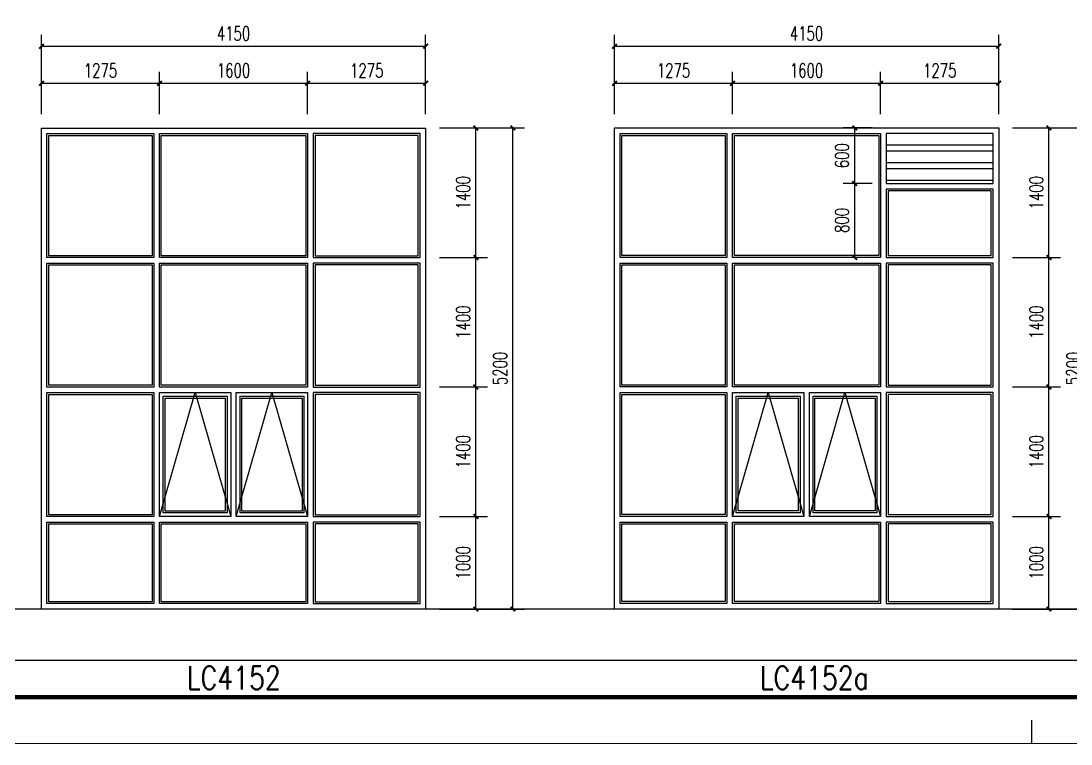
# Model space of a CAD drawing. Extents: x 1738711 to 2346805, y 1189731 to 2516152.
# Drawn here: x 1950365 to 1961706, y 1283464 to 1291279 of the extents above; entities that cross this region are included whole.
import ezdxf
from ezdxf.enums import TextEntityAlignment as Align

# ---------------------------------------------------------------- set-up
doc = ezdxf.new("R2010")
doc.units = 0
doc.header["$LTSCALE"] = 1000
doc.header["$MEASUREMENT"] = 0
doc.linetypes.add('复件 140224通州运河二期售楼部条件图_t3$0$X-ME SHAFT SH$0$X-B2$0$WATER_LINE', pattern=[0])
for name, color, linetype in [('DOTE', 1, 'Continuous'), ('PUB_DIM', 3, 'Continuous'), ('PUB_TEXT', 7, 'Continuous'), ('TK', 4, 'Continuous'), ('WINDOW', 144, 'Continuous'), ('看线', 8, 'Continuous')]:
    doc.layers.add(name, color=color, linetype=linetype)
doc.styles.add('_TCH_DIM_T3', font='SIMPLEX', dxfattribs={"width": 0.705882, "bigfont": 'GBCBIG'})
doc.styles.add('HZ', font='rs', dxfattribs={"bigfont": 'hztxt'})
doc.styles.add('宋体', font='SIMSUN.TTF', dxfattribs={"width": 0.75})
doc.dimstyles.new('_TCH_ARCH&&50', dxfattribs={"dimtxt": 148.75, "dimasz": 50, "dimexe": 125, "dimexo": 150, "dimgap": 63.125, "dimtad": 1, "dimdec": 0, "dimzin": 0, "dimdsep": 46, "dimtxsty": '_TCH_DIM_T3', "dimblk": 'ARCHTICK', "dimcen": 0.09, "dimclrt": 7, "dimazin": 2, "dimtfac": 1, "dimtdec": 0, "dimtix": 1, "dimtmove": 2, "dimatfit": 3, "dimfxl": 50, "dimtolj": 1, "dimtzin": 0, "dimarcsym": 0})

# ---------------------------------------------------------------- blocks, each defined once
blk = doc.blocks.new('jrthertareh')
at = {"layer": 'WINDOW', "color": 4, "linetype": '复件 140224通州运河二期售楼部条件图_t3$0$X-ME SHAFT SH$0$X-B2$0$WATER_LINE'}
blk.add_lwpolyline([(1950586, 1282584), (1954736, 1282584), (1954736, 1277384), (1950586, 1277384)], close=True, dxfattribs=at)
at = {"layer": 'WINDOW', "linetype": '复件 140224通州运河二期售楼部条件图_t3$0$X-ME SHAFT SH$0$X-B2$0$WATER_LINE'}
for points in [[(1951801, 1282524), (1951801, 1281184), (1950646, 1281184), (1950646, 1282524), (1951801, 1282524)], [(1951861, 1282524), (1953461, 1282524), (1953461, 1281184), (1951861, 1281184), (1951861, 1282524)], [(1953521, 1282524), (1953521, 1281184), (1954676, 1281184), (1954676, 1282524), (1953521, 1282524)], [(1950646, 1279784), (1950646, 1281124), (1951801, 1281124), (1951801, 1279784), (1950646, 1279784)], [(1953461, 1281124), (1953461, 1279784), (1951861, 1279784), (1951861, 1281124), (1953461, 1281124)], [(1954676, 1279784), (1954676, 1281124), (1953521, 1281124), (1953521, 1279784), (1954676, 1279784)], [(1950646, 1278384), (1950646, 1279724), (1951801, 1279724), (1951801, 1278384), (1950646, 1278384)], [(1952631, 1279724), (1952631, 1278384), (1951861, 1278384), (1951861, 1279724), (1952631, 1279724)], [(1952691, 1279724), (1953461, 1279724), (1953461, 1278384), (1952691, 1278384), (1952691, 1279724)], [(1954676, 1278384), (1954676, 1279724), (1953521, 1279724), (1953521, 1278384), (1954676, 1278384)], [(1951801, 1277444), (1950646, 1277444), (1950646, 1278324), (1951801, 1278324), (1951801, 1277444)], [(1953461, 1278324), (1953461, 1277444), (1951861, 1277444), (1951861, 1278324), (1953461, 1278324)], [(1953521, 1277444), (1954676, 1277444), (1954676, 1278324), (1953521, 1278324), (1953521, 1277444)]]:
    blk.add_lwpolyline(points, dxfattribs=at)
for points in [[(1951781, 1282504), (1951781, 1281204), (1950666, 1281204), (1950666, 1282504)], [(1951881, 1282504), (1953441, 1282504), (1953441, 1281204), (1951881, 1281204)], [(1953541, 1282504), (1953541, 1281204), (1954656, 1281204), (1954656, 1282504)], [(1950666, 1279804), (1950666, 1281104), (1951781, 1281104), (1951781, 1279804)], [(1953441, 1281104), (1953441, 1279804), (1951881, 1279804), (1951881, 1281104)], [(1954656, 1279804), (1954656, 1281104), (1953541, 1281104), (1953541, 1279804)], [(1950666, 1278404), (1950666, 1279704), (1951781, 1279704), (1951781, 1278404)], [(1954656, 1278404), (1954656, 1279704), (1953541, 1279704), (1953541, 1278404)], [(1952591, 1279684), (1952591, 1278424), (1951901, 1278424), (1951901, 1279684)], [(1952571, 1279664), (1952571, 1278444), (1951921, 1278444), (1951921, 1279664)], [(1952731, 1279684), (1953421, 1279684), (1953421, 1278424), (1952731, 1278424)], [(1952751, 1279664), (1953401, 1279664), (1953401, 1278444), (1952751, 1278444)], [(1951781, 1277464), (1950666, 1277464), (1950666, 1278304), (1951781, 1278304)], [(1953441, 1278304), (1953441, 1277464), (1951881, 1277464), (1951881, 1278304)], [(1953541, 1277464), (1954656, 1277464), (1954656, 1278304), (1953541, 1278304)]]:
    blk.add_lwpolyline(points, close=True, dxfattribs=at)
at = {"layer": '看线'}
for points in [[(1951861, 1278384), (1952246, 1279724), (1952631, 1278384)], [(1952691, 1278384), (1953076, 1279724), (1953461, 1278384)]]:
    blk.add_lwpolyline(points, dxfattribs=at)
blk = doc.blocks.new('heraheraherh333')
at = {"layer": '看线'}
h = blk.add_hatch(dxfattribs=at)
h.set_pattern_fill('ANSI32', color=256, scale=40, angle=135, style=0)
h.set_pattern_definition([(180, (0, 0), (-1e-14, -190.5), []), (180, (-63.5, 63.5), (-1e-14, -190.5), [])])
h.paths.add_polyline_path([(1959710, 1290063), (1959710, 1289523), (1960865, 1289523), (1960865, 1290063)])
at = {"layer": 'WINDOW', "color": 4, "linetype": '复件 140224通州运河二期售楼部条件图_t3$0$X-ME SHAFT SH$0$X-B2$0$WATER_LINE'}
blk.add_lwpolyline([(1956775, 1290123), (1960925, 1290123), (1960925, 1284923), (1956775, 1284923)], close=True, dxfattribs=at)
at = {"layer": 'WINDOW', "linetype": '复件 140224通州运河二期售楼部条件图_t3$0$X-ME SHAFT SH$0$X-B2$0$WATER_LINE'}
for points in [[(1957990, 1290063), (1957990, 1288723), (1956835, 1288723), (1956835, 1290063), (1957990, 1290063)], [(1958050, 1290063), (1959650, 1290063), (1959650, 1288723), (1958050, 1288723), (1958050, 1290063)], [(1959710, 1290063), (1959710, 1289523), (1960865, 1289523), (1960865, 1290063), (1959710, 1290063)], [(1959710, 1289463), (1959710, 1288723), (1960865, 1288723), (1960865, 1289463), (1959710, 1289463)], [(1956835, 1287323), (1956835, 1288663), (1957990, 1288663), (1957990, 1287323), (1956835, 1287323)], [(1959650, 1288663), (1959650, 1287323), (1958050, 1287323), (1958050, 1288663), (1959650, 1288663)], [(1960865, 1287323), (1960865, 1288663), (1959710, 1288663), (1959710, 1287323), (1960865, 1287323)], [(1956835, 1285923), (1956835, 1287263), (1957990, 1287263), (1957990, 1285923), (1956835, 1285923)], [(1958820, 1287263), (1958820, 1285923), (1958050, 1285923), (1958050, 1287263), (1958820, 1287263)], [(1958880, 1287263), (1959650, 1287263), (1959650, 1285923), (1958880, 1285923), (1958880, 1287263)], [(1960865, 1285923), (1960865, 1287263), (1959710, 1287263), (1959710, 1285923), (1960865, 1285923)], [(1957990, 1284983), (1956835, 1284983), (1956835, 1285863), (1957990, 1285863), (1957990, 1284983)], [(1959650, 1285863), (1959650, 1284983), (1958050, 1284983), (1958050, 1285863), (1959650, 1285863)], [(1959710, 1284983), (1960865, 1284983), (1960865, 1285863), (1959710, 1285863), (1959710, 1284983)]]:
    blk.add_lwpolyline(points, dxfattribs=at)
for points in [[(1957970, 1290043), (1957970, 1288743), (1956855, 1288743), (1956855, 1290043)], [(1958070, 1290043), (1959630, 1290043), (1959630, 1288743), (1958070, 1288743)], [(1959730, 1289443), (1959730, 1288743), (1960845, 1288743), (1960845, 1289443)], [(1956855, 1287343), (1956855, 1288643), (1957970, 1288643), (1957970, 1287343)], [(1959630, 1288643), (1959630, 1287343), (1958070, 1287343), (1958070, 1288643)], [(1960845, 1287343), (1960845, 1288643), (1959730, 1288643), (1959730, 1287343)], [(1956855, 1285943), (1956855, 1287243), (1957970, 1287243), (1957970, 1285943)], [(1958780, 1287223), (1958780, 1285963), (1958090, 1285963), (1958090, 1287223)], [(1958760, 1287203), (1958760, 1285983), (1958110, 1285983), (1958110, 1287203)], [(1958920, 1287223), (1959610, 1287223), (1959610, 1285963), (1958920, 1285963)], [(1958940, 1287203), (1959590, 1287203), (1959590, 1285983), (1958940, 1285983)], [(1960845, 1285943), (1960845, 1287243), (1959730, 1287243), (1959730, 1285943)], [(1957970, 1285003), (1956855, 1285003), (1956855, 1285843), (1957970, 1285843)], [(1959630, 1285843), (1959630, 1285003), (1958070, 1285003), (1958070, 1285843)], [(1959730, 1285003), (1960845, 1285003), (1960845, 1285843), (1959730, 1285843)]]:
    blk.add_lwpolyline(points, close=True, dxfattribs=at)
at = {"layer": '看线'}
for points in [[(1958050, 1285923), (1958435, 1287263), (1958820, 1285923)], [(1958880, 1285923), (1959265, 1287263), (1959650, 1285923)]]:
    blk.add_lwpolyline(points, dxfattribs=at)
blk = doc.blocks.new('hjashrtahreahe')
blk.add_line((42800, 0), (42800, 500))
at = {"const_width": 25}
blk.add_lwpolyline([(42800, 500), (42800, 0)], dxfattribs=at)
at = {"layer": 'TK', "color": 7, "const_width": 25}
blk.add_lwpolyline([(0, 59400), (84100, 59400), (84100, 0), (0, 0)], close=True, dxfattribs=at)
at = {"layer": 'TK', "color": 3, "const_width": 100}
blk.add_lwpolyline([(2500, 1000), (2500, 58400), (83100, 58400), (83100, 1000)], close=True, dxfattribs=at)
at = {"layer": 'TK', "style": '宋体', "width": 0.75}
for tag, height, p in [('项目负责人', 350, (6003, 57089)), ('专业负责人', 350, (6003, 56224)), ('设计人', 350, (6003, 55419)), ('版号1', 250, (77304, 22193)), ('时间1', 250, (82405, 22193)), ('版号2', 250, (77304, 21593)), ('时间2', 250, (82405, 21593)), ('版号3', 250, (77304, 20993)), ('时间3', 250, (82405, 20993)), ('建筑会签', 0.0001, (78978, 2403)), ('电气会签', 0.0001, (82128, 2403)), ('结构会签', 0.0001, (78978, 1803)), ('暖通会签', 0.0001, (82128, 1803)), ('给排水会签', 0.0001, (78978, 1250)), ('智能化会签', 0.0001, (82128, 1250))]:
    blk.add_attdef(tag, text='', height=height, dxfattribs=at).set_placement(p, align=Align.CENTER)
for tag, p in [('合作设计单位', (80816, 48986)), ('版号说明1', (79854, 22318)), ('版号说明2', (79854, 21718)), ('版号说明3', (79854, 21118)), ('浙江绿储科技有限公司', (80545, 16036)), ('百兆瓦级集中式熔盐储能关键', (80545, 14953)), ('设备研发及制造基地项目', (80545, 14603)), ('1#研发楼', (80545, 13636)), ('图名', (80545, 12436)), ('工程编号', (78978, 11461)), ('子项编号', (82128, 11461)), ('建筑', (78978, 10711)), ('图号', (82128, 10711)), ('施工图', (78978, 9961)), ('2023.03', (82128, 9961)), ('审定', (79353, 8461)), ('审核', (79353, 7711)), ('工程负责', (79353, 6961)), ('专业负责', (79353, 6211)), ('设计', (79353, 5461)), ('制图', (79353, 4711)), ('校对', (79353, 3961))]:
    blk.add_attdef(tag, text='', height=250, dxfattribs=at).set_placement(p, align=Align.MIDDLE_CENTER)
blk = doc.blocks.new('_ArchTick')
at = {"color": 0, "linetype": 'ByBlock', "const_width": 0.4}
blk.add_lwpolyline([(-0.5, -0.5), (0.5, 0.5)], dxfattribs=at)
blk = doc.blocks.new('*D578')
at = {"layer": 'Defpoints', "color": 0, "transparency": 16777216}
for p in [(1959370, 1289523), (1959710, 1289523), (1959710, 1288723)]:
    blk.add_point(p, dxfattribs=at)
at = {"layer": 'PUB_DIM', "color": 0, "lineweight": -2, "transparency": 16777216}
for p, q in [((1959560, 1289523), (1959245, 1289523)), ((1959370, 1288723), (1959370, 1289523)), ((1959560, 1288723), (1959245, 1288723))]:
    blk.add_line(p, q, dxfattribs=at)
at = {"layer": 'PUB_DIM', "color": 0, "lineweight": -2, "transparency": 16777216, "xscale": 50, "yscale": 50, "zscale": 50}
for p, rotation in [((1959370, 1289523), 90), ((1959370, 1288723), 270)]:
    blk.add_blockref('_ArchTick', p, dxfattribs=dict(at, rotation=rotation))
at = {"layer": 'PUB_DIM', "color": 7, "transparency": 16777216, "insert": (1959233, 1289123), "char_height": 148.8, "attachment_point": 5, "rotation": 90, "style": '_TCH_DIM_T3'}
blk.add_mtext('\\A1;800', dxfattribs=at)
blk = doc.blocks.new('*D579')
at = {"layer": 'Defpoints', "color": 0, "transparency": 16777216}
for p in [(1959370, 1290123), (1959710, 1290123), (1959710, 1289523)]:
    blk.add_point(p, dxfattribs=at)
at = {"layer": 'PUB_DIM', "color": 0, "lineweight": -2, "transparency": 16777216}
for p, q in [((1959560, 1290123), (1959245, 1290123)), ((1959370, 1289523), (1959370, 1290123)), ((1959560, 1289523), (1959245, 1289523))]:
    blk.add_line(p, q, dxfattribs=at)
at = {"layer": 'PUB_DIM', "color": 0, "lineweight": -2, "transparency": 16777216, "xscale": 50, "yscale": 50, "zscale": 50}
for p, rotation in [((1959370, 1290123), 90), ((1959370, 1289523), 270)]:
    blk.add_blockref('_ArchTick', p, dxfattribs=dict(at, rotation=rotation))
at = {"layer": 'PUB_DIM', "color": 7, "transparency": 16777216, "insert": (1959233, 1289823), "char_height": 148.8, "attachment_point": 5, "rotation": 90, "style": '_TCH_DIM_T3'}
blk.add_mtext('\\A1;600', dxfattribs=at)
blk = doc.blocks.new('*D953')
at = {"layer": 'Defpoints', "color": 0, "transparency": 16777216}
for p in [(1960925, 1291006), (1956775, 1290523), (1960925, 1290523)]:
    blk.add_point(p, dxfattribs=at)
at = {"layer": 'PUB_DIM', "color": 0, "lineweight": -2, "transparency": 16777216}
for p, q in [((1956775, 1290673), (1956775, 1291131)), ((1960925, 1290673), (1960925, 1291131)), ((1956775, 1291006), (1960925, 1291006))]:
    blk.add_line(p, q, dxfattribs=at)
at = {"layer": 'PUB_DIM', "color": 0, "lineweight": -2, "transparency": 16777216, "xscale": 50, "yscale": 50, "zscale": 50, "rotation": 180}
blk.add_blockref('_ArchTick', (1956775, 1291006), dxfattribs=at)
at = {"layer": 'PUB_DIM', "color": 0, "lineweight": -2, "transparency": 16777216, "xscale": 50, "yscale": 50, "zscale": 50}
blk.add_blockref('_ArchTick', (1960925, 1291006), dxfattribs=at)
at = {"layer": 'PUB_DIM', "color": 7, "transparency": 16777216, "insert": (1958850, 1291144), "char_height": 148.8, "attachment_point": 5, "style": '_TCH_DIM_T3'}
blk.add_mtext('\\A1;4150', dxfattribs=at)
blk = doc.blocks.new('*D954')
at = {"layer": 'Defpoints', "color": 0, "transparency": 16777216}
for p in [(1958050, 1290606), (1956775, 1290123), (1958050, 1290123)]:
    blk.add_point(p, dxfattribs=at)
at = {"layer": 'PUB_DIM', "color": 0, "lineweight": -2, "transparency": 16777216}
for p, q in [((1956775, 1290273), (1956775, 1290731)), ((1958050, 1290273), (1958050, 1290731)), ((1956775, 1290606), (1958050, 1290606))]:
    blk.add_line(p, q, dxfattribs=at)
at = {"layer": 'PUB_DIM', "color": 0, "lineweight": -2, "transparency": 16777216, "xscale": 50, "yscale": 50, "zscale": 50, "rotation": 180}
blk.add_blockref('_ArchTick', (1956775, 1290606), dxfattribs=at)
at = {"layer": 'PUB_DIM', "color": 0, "lineweight": -2, "transparency": 16777216, "xscale": 50, "yscale": 50, "zscale": 50}
blk.add_blockref('_ArchTick', (1958050, 1290606), dxfattribs=at)
at = {"layer": 'PUB_DIM', "color": 7, "transparency": 16777216, "insert": (1957413, 1290744), "char_height": 148.8, "attachment_point": 5, "style": '_TCH_DIM_T3'}
blk.add_mtext('\\A1;1275', dxfattribs=at)
blk = doc.blocks.new('*D955')
at = {"layer": 'Defpoints', "color": 0, "transparency": 16777216}
for p in [(1959650, 1290606), (1958050, 1290123), (1959650, 1290123)]:
    blk.add_point(p, dxfattribs=at)
at = {"layer": 'PUB_DIM', "color": 0, "lineweight": -2, "transparency": 16777216}
for p, q in [((1958050, 1290273), (1958050, 1290731)), ((1959650, 1290273), (1959650, 1290731)), ((1958050, 1290606), (1959650, 1290606))]:
    blk.add_line(p, q, dxfattribs=at)
at = {"layer": 'PUB_DIM', "color": 0, "lineweight": -2, "transparency": 16777216, "xscale": 50, "yscale": 50, "zscale": 50, "rotation": 180}
blk.add_blockref('_ArchTick', (1958050, 1290606), dxfattribs=at)
at = {"layer": 'PUB_DIM', "color": 0, "lineweight": -2, "transparency": 16777216, "xscale": 50, "yscale": 50, "zscale": 50}
blk.add_blockref('_ArchTick', (1959650, 1290606), dxfattribs=at)
at = {"layer": 'PUB_DIM', "color": 7, "transparency": 16777216, "insert": (1958850, 1290744), "char_height": 148.8, "attachment_point": 5, "style": '_TCH_DIM_T3'}
blk.add_mtext('\\A1;1600', dxfattribs=at)
blk = doc.blocks.new('*D956')
at = {"layer": 'Defpoints', "color": 0, "transparency": 16777216}
for p in [(1960925, 1290606), (1959650, 1290123), (1960925, 1290123)]:
    blk.add_point(p, dxfattribs=at)
at = {"layer": 'PUB_DIM', "color": 0, "lineweight": -2, "transparency": 16777216}
for p, q in [((1959650, 1290273), (1959650, 1290731)), ((1960925, 1290273), (1960925, 1290731)), ((1959650, 1290606), (1960925, 1290606))]:
    blk.add_line(p, q, dxfattribs=at)
at = {"layer": 'PUB_DIM', "color": 0, "lineweight": -2, "transparency": 16777216, "xscale": 50, "yscale": 50, "zscale": 50, "rotation": 180}
blk.add_blockref('_ArchTick', (1959650, 1290606), dxfattribs=at)
at = {"layer": 'PUB_DIM', "color": 0, "lineweight": -2, "transparency": 16777216, "xscale": 50, "yscale": 50, "zscale": 50}
blk.add_blockref('_ArchTick', (1960925, 1290606), dxfattribs=at)
at = {"layer": 'PUB_DIM', "color": 7, "transparency": 16777216, "insert": (1960288, 1290744), "char_height": 148.8, "attachment_point": 5, "style": '_TCH_DIM_T3'}
blk.add_mtext('\\A1;1275', dxfattribs=at)
blk = doc.blocks.new('*D957')
at = {"layer": 'Defpoints', "color": 0, "transparency": 16777216}
for p in [(1961325, 1290123), (1961868, 1290123), (1961325, 1284923)]:
    blk.add_point(p, dxfattribs=at)
at = {"layer": 'PUB_DIM', "color": 0, "lineweight": -2, "transparency": 16777216}
for p, q in [((1961475, 1290123), (1961993, 1290123)), ((1961868, 1284923), (1961868, 1290123)), ((1961475, 1284923), (1961993, 1284923))]:
    blk.add_line(p, q, dxfattribs=at)
at = {"layer": 'PUB_DIM', "color": 0, "lineweight": -2, "transparency": 16777216, "xscale": 50, "yscale": 50, "zscale": 50}
for p, rotation in [((1961868, 1290123), 90), ((1961868, 1284923), 270)]:
    blk.add_blockref('_ArchTick', p, dxfattribs=dict(at, rotation=rotation))
at = {"layer": 'PUB_DIM', "color": 7, "transparency": 16777216, "insert": (1961731, 1287523), "char_height": 148.8, "attachment_point": 5, "rotation": 90, "style": '_TCH_DIM_T3'}
blk.add_mtext('\\A1;5200', dxfattribs=at)
blk = doc.blocks.new('*D958')
at = {"layer": 'Defpoints', "color": 0, "transparency": 16777216}
for p in [(1960925, 1285923), (1961468, 1285923), (1960925, 1284923)]:
    blk.add_point(p, dxfattribs=at)
at = {"layer": 'PUB_DIM', "color": 0, "lineweight": -2, "transparency": 16777216}
for p, q in [((1961075, 1285923), (1961593, 1285923)), ((1961468, 1284923), (1961468, 1285923)), ((1961075, 1284923), (1961593, 1284923))]:
    blk.add_line(p, q, dxfattribs=at)
at = {"layer": 'PUB_DIM', "color": 0, "lineweight": -2, "transparency": 16777216, "xscale": 50, "yscale": 50, "zscale": 50}
for p, rotation in [((1961468, 1285923), 90), ((1961468, 1284923), 270)]:
    blk.add_blockref('_ArchTick', p, dxfattribs=dict(at, rotation=rotation))
at = {"layer": 'PUB_DIM', "color": 7, "transparency": 16777216, "insert": (1961331, 1285423), "char_height": 148.8, "attachment_point": 5, "rotation": 90, "style": '_TCH_DIM_T3'}
blk.add_mtext('\\A1;1000', dxfattribs=at)
blk = doc.blocks.new('*D959')
at = {"layer": 'Defpoints', "color": 0, "transparency": 16777216}
for p in [(1960925, 1287323), (1961468, 1287323), (1960925, 1285923)]:
    blk.add_point(p, dxfattribs=at)
at = {"layer": 'PUB_DIM', "color": 0, "lineweight": -2, "transparency": 16777216}
for p, q in [((1961075, 1287323), (1961593, 1287323)), ((1961468, 1285923), (1961468, 1287323)), ((1961075, 1285923), (1961593, 1285923))]:
    blk.add_line(p, q, dxfattribs=at)
at = {"layer": 'PUB_DIM', "color": 0, "lineweight": -2, "transparency": 16777216, "xscale": 50, "yscale": 50, "zscale": 50}
for p, rotation in [((1961468, 1287323), 90), ((1961468, 1285923), 270)]:
    blk.add_blockref('_ArchTick', p, dxfattribs=dict(at, rotation=rotation))
at = {"layer": 'PUB_DIM', "color": 7, "transparency": 16777216, "insert": (1961331, 1286623), "char_height": 148.8, "attachment_point": 5, "rotation": 90, "style": '_TCH_DIM_T3'}
blk.add_mtext('\\A1;1400', dxfattribs=at)
blk = doc.blocks.new('*D960')
at = {"layer": 'Defpoints', "color": 0, "transparency": 16777216}
for p in [(1960925, 1288723), (1961468, 1288723), (1960925, 1287323)]:
    blk.add_point(p, dxfattribs=at)
at = {"layer": 'PUB_DIM', "color": 0, "lineweight": -2, "transparency": 16777216}
for p, q in [((1961075, 1288723), (1961593, 1288723)), ((1961468, 1287323), (1961468, 1288723)), ((1961075, 1287323), (1961593, 1287323))]:
    blk.add_line(p, q, dxfattribs=at)
at = {"layer": 'PUB_DIM', "color": 0, "lineweight": -2, "transparency": 16777216, "xscale": 50, "yscale": 50, "zscale": 50}
for p, rotation in [((1961468, 1288723), 90), ((1961468, 1287323), 270)]:
    blk.add_blockref('_ArchTick', p, dxfattribs=dict(at, rotation=rotation))
at = {"layer": 'PUB_DIM', "color": 7, "transparency": 16777216, "insert": (1961331, 1288023), "char_height": 148.8, "attachment_point": 5, "rotation": 90, "style": '_TCH_DIM_T3'}
blk.add_mtext('\\A1;1400', dxfattribs=at)
blk = doc.blocks.new('*D961')
at = {"layer": 'Defpoints', "color": 0, "transparency": 16777216}
for p in [(1960925, 1290123), (1961468, 1290123), (1960925, 1288723)]:
    blk.add_point(p, dxfattribs=at)
at = {"layer": 'PUB_DIM', "color": 0, "lineweight": -2, "transparency": 16777216}
for p, q in [((1961075, 1290123), (1961593, 1290123)), ((1961468, 1288723), (1961468, 1290123)), ((1961075, 1288723), (1961593, 1288723))]:
    blk.add_line(p, q, dxfattribs=at)
at = {"layer": 'PUB_DIM', "color": 0, "lineweight": -2, "transparency": 16777216, "xscale": 50, "yscale": 50, "zscale": 50}
for p, rotation in [((1961468, 1290123), 90), ((1961468, 1288723), 270)]:
    blk.add_blockref('_ArchTick', p, dxfattribs=dict(at, rotation=rotation))
at = {"layer": 'PUB_DIM', "color": 7, "transparency": 16777216, "insert": (1961331, 1289423), "char_height": 148.8, "attachment_point": 5, "rotation": 90, "style": '_TCH_DIM_T3'}
blk.add_mtext('\\A1;1400', dxfattribs=at)
blk = doc.blocks.new('*D962')
at = {"layer": 'Defpoints', "color": 0, "transparency": 16777216}
for p in [(1954736, 1291006), (1950586, 1290523), (1954736, 1290523)]:
    blk.add_point(p, dxfattribs=at)
at = {"layer": 'PUB_DIM', "color": 0, "lineweight": -2, "transparency": 16777216}
for p, q in [((1950586, 1290673), (1950586, 1291131)), ((1954736, 1290673), (1954736, 1291131)), ((1950586, 1291006), (1954736, 1291006))]:
    blk.add_line(p, q, dxfattribs=at)
at = {"layer": 'PUB_DIM', "color": 0, "lineweight": -2, "transparency": 16777216, "xscale": 50, "yscale": 50, "zscale": 50, "rotation": 180}
blk.add_blockref('_ArchTick', (1950586, 1291006), dxfattribs=at)
at = {"layer": 'PUB_DIM', "color": 0, "lineweight": -2, "transparency": 16777216, "xscale": 50, "yscale": 50, "zscale": 50}
blk.add_blockref('_ArchTick', (1954736, 1291006), dxfattribs=at)
at = {"layer": 'PUB_DIM', "color": 7, "transparency": 16777216, "insert": (1952661, 1291144), "char_height": 148.8, "attachment_point": 5, "style": '_TCH_DIM_T3'}
blk.add_mtext('\\A1;4150', dxfattribs=at)
blk = doc.blocks.new('*D963')
at = {"layer": 'Defpoints', "color": 0, "transparency": 16777216}
for p in [(1951861, 1290606), (1950586, 1290123), (1951861, 1290123)]:
    blk.add_point(p, dxfattribs=at)
at = {"layer": 'PUB_DIM', "color": 0, "lineweight": -2, "transparency": 16777216}
for p, q in [((1950586, 1290273), (1950586, 1290731)), ((1951861, 1290273), (1951861, 1290731)), ((1950586, 1290606), (1951861, 1290606))]:
    blk.add_line(p, q, dxfattribs=at)
at = {"layer": 'PUB_DIM', "color": 0, "lineweight": -2, "transparency": 16777216, "xscale": 50, "yscale": 50, "zscale": 50, "rotation": 180}
blk.add_blockref('_ArchTick', (1950586, 1290606), dxfattribs=at)
at = {"layer": 'PUB_DIM', "color": 0, "lineweight": -2, "transparency": 16777216, "xscale": 50, "yscale": 50, "zscale": 50}
blk.add_blockref('_ArchTick', (1951861, 1290606), dxfattribs=at)
at = {"layer": 'PUB_DIM', "color": 7, "transparency": 16777216, "insert": (1951224, 1290744), "char_height": 148.8, "attachment_point": 5, "style": '_TCH_DIM_T3'}
blk.add_mtext('\\A1;1275', dxfattribs=at)
blk = doc.blocks.new('*D964')
at = {"layer": 'Defpoints', "color": 0, "transparency": 16777216}
for p in [(1953461, 1290606), (1951861, 1290123), (1953461, 1290123)]:
    blk.add_point(p, dxfattribs=at)
at = {"layer": 'PUB_DIM', "color": 0, "lineweight": -2, "transparency": 16777216}
for p, q in [((1951861, 1290273), (1951861, 1290731)), ((1953461, 1290273), (1953461, 1290731)), ((1951861, 1290606), (1953461, 1290606))]:
    blk.add_line(p, q, dxfattribs=at)
at = {"layer": 'PUB_DIM', "color": 0, "lineweight": -2, "transparency": 16777216, "xscale": 50, "yscale": 50, "zscale": 50, "rotation": 180}
blk.add_blockref('_ArchTick', (1951861, 1290606), dxfattribs=at)
at = {"layer": 'PUB_DIM', "color": 0, "lineweight": -2, "transparency": 16777216, "xscale": 50, "yscale": 50, "zscale": 50}
blk.add_blockref('_ArchTick', (1953461, 1290606), dxfattribs=at)
at = {"layer": 'PUB_DIM', "color": 7, "transparency": 16777216, "insert": (1952661, 1290744), "char_height": 148.8, "attachment_point": 5, "style": '_TCH_DIM_T3'}
blk.add_mtext('\\A1;1600', dxfattribs=at)
blk = doc.blocks.new('*D965')
at = {"layer": 'Defpoints', "color": 0, "transparency": 16777216}
for p in [(1954736, 1290606), (1953461, 1290123), (1954736, 1290123)]:
    blk.add_point(p, dxfattribs=at)
at = {"layer": 'PUB_DIM', "color": 0, "lineweight": -2, "transparency": 16777216}
for p, q in [((1953461, 1290273), (1953461, 1290731)), ((1954736, 1290273), (1954736, 1290731)), ((1953461, 1290606), (1954736, 1290606))]:
    blk.add_line(p, q, dxfattribs=at)
at = {"layer": 'PUB_DIM', "color": 0, "lineweight": -2, "transparency": 16777216, "xscale": 50, "yscale": 50, "zscale": 50, "rotation": 180}
blk.add_blockref('_ArchTick', (1953461, 1290606), dxfattribs=at)
at = {"layer": 'PUB_DIM', "color": 0, "lineweight": -2, "transparency": 16777216, "xscale": 50, "yscale": 50, "zscale": 50}
blk.add_blockref('_ArchTick', (1954736, 1290606), dxfattribs=at)
at = {"layer": 'PUB_DIM', "color": 7, "transparency": 16777216, "insert": (1954099, 1290744), "char_height": 148.8, "attachment_point": 5, "style": '_TCH_DIM_T3'}
blk.add_mtext('\\A1;1275', dxfattribs=at)
blk = doc.blocks.new('*D966')
at = {"layer": 'Defpoints', "color": 0, "transparency": 16777216}
for p in [(1955136, 1290123), (1955679, 1290123), (1955136, 1284923)]:
    blk.add_point(p, dxfattribs=at)
at = {"layer": 'PUB_DIM', "color": 0, "lineweight": -2, "transparency": 16777216}
for p, q in [((1955286, 1290123), (1955804, 1290123)), ((1955679, 1284923), (1955679, 1290123)), ((1955286, 1284923), (1955804, 1284923))]:
    blk.add_line(p, q, dxfattribs=at)
at = {"layer": 'PUB_DIM', "color": 0, "lineweight": -2, "transparency": 16777216, "xscale": 50, "yscale": 50, "zscale": 50}
for p, rotation in [((1955679, 1290123), 90), ((1955679, 1284923), 270)]:
    blk.add_blockref('_ArchTick', p, dxfattribs=dict(at, rotation=rotation))
at = {"layer": 'PUB_DIM', "color": 7, "transparency": 16777216, "insert": (1955541, 1287523), "char_height": 148.8, "attachment_point": 5, "rotation": 90, "style": '_TCH_DIM_T3'}
blk.add_mtext('\\A1;5200', dxfattribs=at)
blk = doc.blocks.new('*D967')
at = {"layer": 'Defpoints', "color": 0, "transparency": 16777216}
for p in [(1954736, 1285923), (1955279, 1285923), (1954736, 1284923)]:
    blk.add_point(p, dxfattribs=at)
at = {"layer": 'PUB_DIM', "color": 0, "lineweight": -2, "transparency": 16777216}
for p, q in [((1954886, 1285923), (1955404, 1285923)), ((1955279, 1284923), (1955279, 1285923)), ((1954886, 1284923), (1955404, 1284923))]:
    blk.add_line(p, q, dxfattribs=at)
at = {"layer": 'PUB_DIM', "color": 0, "lineweight": -2, "transparency": 16777216, "xscale": 50, "yscale": 50, "zscale": 50}
for p, rotation in [((1955279, 1285923), 90), ((1955279, 1284923), 270)]:
    blk.add_blockref('_ArchTick', p, dxfattribs=dict(at, rotation=rotation))
at = {"layer": 'PUB_DIM', "color": 7, "transparency": 16777216, "insert": (1955141, 1285423), "char_height": 148.8, "attachment_point": 5, "rotation": 90, "style": '_TCH_DIM_T3'}
blk.add_mtext('\\A1;1000', dxfattribs=at)
blk = doc.blocks.new('*D968')
at = {"layer": 'Defpoints', "color": 0, "transparency": 16777216}
for p in [(1954736, 1287323), (1955279, 1287323), (1954736, 1285923)]:
    blk.add_point(p, dxfattribs=at)
at = {"layer": 'PUB_DIM', "color": 0, "lineweight": -2, "transparency": 16777216}
for p, q in [((1954886, 1287323), (1955404, 1287323)), ((1955279, 1285923), (1955279, 1287323)), ((1954886, 1285923), (1955404, 1285923))]:
    blk.add_line(p, q, dxfattribs=at)
at = {"layer": 'PUB_DIM', "color": 0, "lineweight": -2, "transparency": 16777216, "xscale": 50, "yscale": 50, "zscale": 50}
for p, rotation in [((1955279, 1287323), 90), ((1955279, 1285923), 270)]:
    blk.add_blockref('_ArchTick', p, dxfattribs=dict(at, rotation=rotation))
at = {"layer": 'PUB_DIM', "color": 7, "transparency": 16777216, "insert": (1955141, 1286623), "char_height": 148.8, "attachment_point": 5, "rotation": 90, "style": '_TCH_DIM_T3'}
blk.add_mtext('\\A1;1400', dxfattribs=at)
blk = doc.blocks.new('*D969')
at = {"layer": 'Defpoints', "color": 0, "transparency": 16777216}
for p in [(1954736, 1288723), (1955279, 1288723), (1954736, 1287323)]:
    blk.add_point(p, dxfattribs=at)
at = {"layer": 'PUB_DIM', "color": 0, "lineweight": -2, "transparency": 16777216}
for p, q in [((1954886, 1288723), (1955404, 1288723)), ((1955279, 1287323), (1955279, 1288723)), ((1954886, 1287323), (1955404, 1287323))]:
    blk.add_line(p, q, dxfattribs=at)
at = {"layer": 'PUB_DIM', "color": 0, "lineweight": -2, "transparency": 16777216, "xscale": 50, "yscale": 50, "zscale": 50}
for p, rotation in [((1955279, 1288723), 90), ((1955279, 1287323), 270)]:
    blk.add_blockref('_ArchTick', p, dxfattribs=dict(at, rotation=rotation))
at = {"layer": 'PUB_DIM', "color": 7, "transparency": 16777216, "insert": (1955141, 1288023), "char_height": 148.8, "attachment_point": 5, "rotation": 90, "style": '_TCH_DIM_T3'}
blk.add_mtext('\\A1;1400', dxfattribs=at)
blk = doc.blocks.new('*D970')
at = {"layer": 'Defpoints', "color": 0, "transparency": 16777216}
for p in [(1954736, 1290123), (1955279, 1290123), (1954736, 1288723)]:
    blk.add_point(p, dxfattribs=at)
at = {"layer": 'PUB_DIM', "color": 0, "lineweight": -2, "transparency": 16777216}
for p, q in [((1954886, 1290123), (1955404, 1290123)), ((1955279, 1288723), (1955279, 1290123)), ((1954886, 1288723), (1955404, 1288723))]:
    blk.add_line(p, q, dxfattribs=at)
at = {"layer": 'PUB_DIM', "color": 0, "lineweight": -2, "transparency": 16777216, "xscale": 50, "yscale": 50, "zscale": 50}
for p, rotation in [((1955279, 1290123), 90), ((1955279, 1288723), 270)]:
    blk.add_blockref('_ArchTick', p, dxfattribs=dict(at, rotation=rotation))
at = {"layer": 'PUB_DIM', "color": 7, "transparency": 16777216, "insert": (1955141, 1289423), "char_height": 148.8, "attachment_point": 5, "rotation": 90, "style": '_TCH_DIM_T3'}
blk.add_mtext('\\A1;1400', dxfattribs=at)

msp = doc.modelspace()

# ---------------------------------------------------------------- linework, layer by layer
at = {"layer": 'DOTE'}
msp.add_line((1978183.1, 1284922.5), (1941133.1, 1284922.5), dxfattribs=at)
at = {"layer": '看线', "ltscale": 3}
msp.add_line((1941133.1, 1284370.1), (1978183.1, 1284370.1), dxfattribs=at)

# ---------------------------------------------------------------- block references
at = {"xscale": 0.5, "yscale": 0.5, "zscale": 0.5}
msp.add_blockref('hjashrtahreahe', (1939883.1, 1283470.1), dxfattribs=at)
for name, p in [('jrthertareh', (0, 7538.2)), ('heraheraherh333', (0, 0))]:
    msp.add_blockref(name, p)

# ---------------------------------------------------------------- texts
at = {"layer": 'PUB_TEXT', "style": 'HZ', "width": 0.8}
for s, p in [('LC4152', (1952159.9, 1284054)), ('LC4152a', (1958347.5, 1284054))]:
    msp.add_text(s, height=250, dxfattribs=at).set_placement(p)

# ---------------------------------------------------------------- dimensions: what is measured, and where the dimension line sits
at = {"layer": 'PUB_DIM'}
for p1, p2, distance, picture, middle in [((1950586.2, 1290522.5), (1954736.2, 1290522.5), 483.8, '*D962', (1952661.2, 1291143.9)), ((1956775.5, 1290522.5), (1960925.5, 1290522.5), 483.8, '*D953', (1958850.5, 1291143.9)), ((1950586.2, 1290122.5), (1951861.2, 1290122.5), 483.8, '*D963', (1951223.7, 1290743.9)), ((1951861.2, 1290122.5), (1953461.2, 1290122.5), 483.8, '*D964', (1952661.2, 1290743.9)), ((1953461.2, 1290122.5), (1954736.2, 1290122.5), 483.8, '*D965', (1954098.7, 1290743.9)), ((1956775.5, 1290122.5), (1958050.5, 1290122.5), 483.8, '*D954', (1957413, 1290743.9)), ((1958050.5, 1290122.5), (1959650.5, 1290122.5), 483.8, '*D955', (1958850.5, 1290743.9)), ((1959650.5, 1290122.5), (1960925.5, 1290122.5), 483.8, '*D956', (1960288, 1290743.9)), ((1954736.2, 1288722.5), (1954736.2, 1290122.5), -542.7, '*D970', (1955141.5, 1289422.5)), ((1955136.2, 1284922.5), (1955136.2, 1290122.5), -542.7, '*D966', (1955541.5, 1287522.5)), ((1959710.5, 1289522.5), (1959710.5, 1290122.5), 340.2, '*D579', (1959232.7, 1289822.5)), ((1960925.5, 1288722.5), (1960925.5, 1290122.5), -542.7, '*D961', (1961330.7, 1289422.5)), ((1961325.5, 1284922.5), (1961325.5, 1290122.5), -542.7, '*D957', (1961730.7, 1287522.5)), ((1959710.5, 1288722.5), (1959710.5, 1289522.5), 340.2, '*D578', (1959232.7, 1289122.5)), ((1954736.2, 1287322.5), (1954736.2, 1288722.5), -542.7, '*D969', (1955141.5, 1288022.5)), ((1960925.5, 1287322.5), (1960925.5, 1288722.5), -542.7, '*D960', (1961330.7, 1288022.5)), ((1954736.2, 1285922.5), (1954736.2, 1287322.5), -542.7, '*D968', (1955141.5, 1286622.5)), ((1960925.5, 1285922.5), (1960925.5, 1287322.5), -542.7, '*D959', (1961330.7, 1286622.5)), ((1954736.2, 1284922.5), (1954736.2, 1285922.5), -542.7, '*D967', (1955141.5, 1285422.5)), ((1960925.5, 1284922.5), (1960925.5, 1285922.5), -542.7, '*D958', (1961330.7, 1285422.5))]:
    dim = msp.add_aligned_dim(p1=p1, p2=p2, distance=distance, dimstyle='_TCH_ARCH&&50', dxfattribs=at)
    dim.commit()
    dim.dimension.update_dxf_attribs({"geometry": picture, "text_midpoint": middle})

doc.saveas('drawing.dxf')
